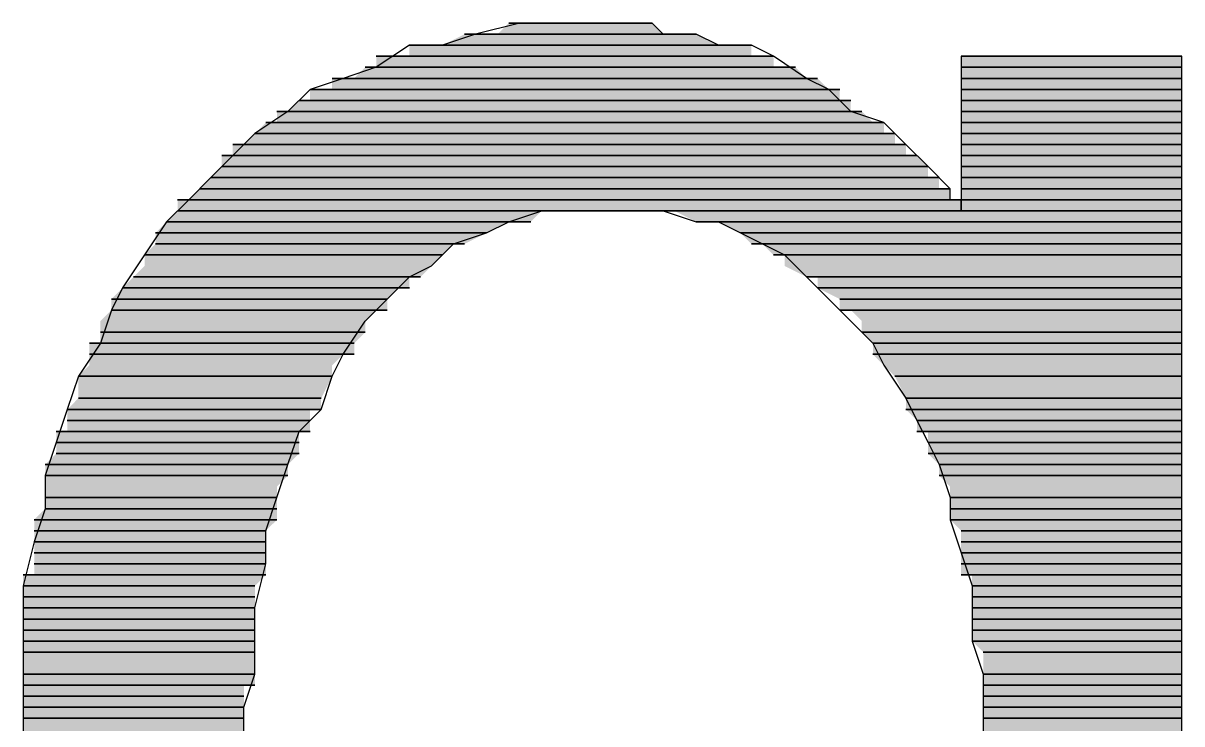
# Model space of a CAD drawing. Header units: inches. Extents: x 3613 to 8393, y -2205 to -794.
# Drawn here: x 4941.344 to 4946.082, y -2191.735 to -2188.869 of the extents above; entities that cross this region are included whole.
import ezdxf

# ---------------------------------------------------------------- set-up
doc = ezdxf.new("R2010")
doc.units = ezdxf.units.IN
doc.header["$MEASUREMENT"] = 0

# ---------------------------------------------------------------- blocks, each defined once
blk = doc.blocks.new('fr')
at = {"transparency": 33554559}
h = blk.add_hatch(color=256, dxfattribs=at)
h.paths.add_polyline_path([(1513.2495, -443.6486), (1513.2495, -443.7389), (1513.2946, -443.7389), (1513.2946, -443.8292), (1513.3398, -443.8292), (1513.3398, -443.8743), (1513.3849, -443.9194), (1513.3849, -443.9646), (1513.4751, -444.0548), (1513.4751, -444.0999), (1513.5203, -444.0999), (1513.5203, -444.1451), (1513.5654, -444.1451), (1513.5654, -444.1902), (1513.6105, -444.1902), (1513.6105, -444.2353), (1513.6557, -444.2353), (1513.6557, -444.2805), (1513.7008, -444.2805), (1513.7008, -444.3256), (1513.7459, -444.3707), (1513.7911, -444.3707), (1513.9265, -444.5061), (1513.9716, -444.5061), (1514.0619, -444.5964), (1514.107, -444.5964), (1514.107, -444.6415), (1514.1973, -444.6415), (1514.2875, -444.7318), (1514.3778, -444.7318), (1514.3778, -444.7769), (1514.5132, -444.7769), (1514.5132, -444.8221), (1514.6035, -444.8221), (1514.6486, -444.8672), (1514.784, -444.8672), (1514.8742, -444.9123), (1515.1902, -444.9123), (1515.2353, -444.9575), (1515.3256, -444.9123), (1515.5964, -444.9123), (1515.6866, -444.8672), (1515.822, -444.8672), (1515.8672, -444.8221), (1515.9574, -444.8221), (1515.9574, -444.7769), (1516.0477, -444.7769), (1516.0928, -444.7318), (1516.1379, -444.7318), (1516.1831, -444.6867), (1516.2282, -444.6867), (1516.2282, -444.6415), (1516.3185, -444.6415), (1516.3185, -444.5964), (1516.3636, -444.5964), (1516.4087, -444.5513), (1516.4087, -444.5061), (1516.4539, -444.5061), (1516.6344, -444.3256), (1516.6344, -444.2805), (1516.6795, -444.2805), (1516.6795, -444.2353), (1516.7247, -444.2353), (1516.7247, -444.1451), (1516.7698, -444.1451), (1516.7698, -444.8221), (1517.6273, -444.8221), (1517.6273, -439.3159), (1516.7247, -439.3159), (1516.7247, -439.9027), (1516.6795, -439.9027), (1516.6795, -439.8575), (1516.6344, -439.8575), (1516.6344, -439.8124), (1516.5893, -439.8124), (1516.5893, -439.7673), (1516.5441, -439.7221), (1516.499, -439.7221), (1516.499, -439.677), (1516.4539, -439.677), (1516.4539, -439.6319), (1516.4087, -439.6319), (1516.4087, -439.5867), (1516.3636, -439.5867), (1516.3185, -439.5416), (1516.2733, -439.5416), (1516.2733, -439.4965), (1516.2282, -439.4965), (1516.2282, -439.4513), (1516.1831, -439.4513), (1516.1379, -439.4062), (1516.0928, -439.4062), (1516.0477, -439.3611), (1515.9574, -439.3611), (1515.9574, -439.3159), (1515.8672, -439.3159), (1515.8672, -439.2708), (1515.7318, -439.2708), (1515.6415, -439.2257), (1515.5061, -439.2257), (1515.461, -439.1805), (1514.8742, -439.1805), (1514.8291, -439.2257), (1514.6937, -439.2257), (1514.6035, -439.2708), (1514.4681, -439.2708), (1514.4681, -439.3159), (1514.3327, -439.3159), (1514.3327, -439.3611), (1514.2875, -439.3611), (1514.2424, -439.4062), (1514.1521, -439.4062), (1514.1521, -439.4513), (1514.0619, -439.4513), (1514.0619, -439.4965), (1514.0167, -439.4965), (1513.9716, -439.5416), (1513.9265, -439.5416), (1513.9265, -439.5867), (1513.8813, -439.5867), (1513.7911, -439.677), (1513.7459, -439.677), (1513.7459, -439.7221), (1513.7008, -439.7221), (1513.7008, -439.7673), (1513.5654, -439.9027), (1513.5203, -439.9027), (1513.5203, -439.9478), (1513.43, -440.0381), (1513.43, -440.0832), (1513.3849, -440.1283), (1513.3849, -440.1735), (1513.2495, -440.3088), (1513.2495, -440.354), (1513.2044, -440.3991), (1513.2044, -440.4894), (1513.1592, -440.4894), (1513.1592, -440.5796), (1513.1141, -440.6248), (1513.1141, -440.715), (1513.069, -440.7602), (1513.069, -440.8504), (1513.0238, -440.8504), (1513.0238, -440.9407), (1512.9787, -440.9858), (1512.9787, -441.1664), (1512.9336, -441.2115), (1512.9336, -441.4372), (1512.8884, -441.4372), (1512.8884, -442.6106), (1512.9336, -442.6557), (1512.9336, -442.7911), (1512.9787, -442.8814), (1512.9787, -443.0168), (1513.0238, -443.0619), (1513.0238, -443.1522), (1513.069, -443.1973), (1513.069, -443.2876), (1513.1141, -443.3327), (1513.1141, -443.423), (1513.1592, -443.5132), (1513.2044, -443.5584), (1513.2044, -443.6486)])
h.paths.add_polyline_path([(1514.3327, -443.7389), (1514.3327, -443.6938), (1514.2875, -443.6486), (1514.2875, -443.6035), (1514.1973, -443.5132), (1514.1521, -443.423), (1514.107, -443.3778), (1514.107, -443.3327), (1514.0619, -443.2876), (1514.0619, -443.1973), (1513.9716, -443.107), (1513.9716, -443.0168), (1513.9265, -442.9716), (1513.9265, -442.7911), (1513.8813, -442.7911), (1513.8813, -442.6557), (1513.8362, -442.6106), (1513.8362, -442.2044), (1513.7911, -442.1593), (1513.7911, -441.8885), (1513.8362, -441.8885), (1513.8362, -441.4823), (1513.8813, -441.4372), (1513.8813, -441.2566), (1513.9265, -441.2115), (1513.9265, -441.0761), (1513.9716, -441.031), (1513.9716, -440.9858), (1514.0167, -440.9407), (1514.0167, -440.8504), (1514.0619, -440.8504), (1514.0619, -440.7602), (1514.107, -440.7602), (1514.107, -440.715), (1514.1521, -440.6248), (1514.1521, -440.5796), (1514.1973, -440.5345), (1514.2424, -440.5345), (1514.2424, -440.4894), (1514.2875, -440.4442), (1514.2875, -440.3991), (1514.3327, -440.354), (1514.3778, -440.354), (1514.3778, -440.3088), (1514.4229, -440.2637), (1514.4681, -440.2637), (1514.4681, -440.2186), (1514.5132, -440.2186), (1514.6486, -440.0832), (1514.6937, -440.0832), (1514.8742, -439.9929), (1514.9645, -439.9929), (1515.0096, -439.9478), (1515.5512, -439.9478), (1515.6415, -439.9929), (1515.7318, -439.9929), (1515.822, -440.0381), (1515.8672, -440.0832), (1515.9123, -440.0832), (1515.9574, -440.1283), (1516.0025, -440.1283), (1516.0025, -440.1735), (1516.0928, -440.2186), (1516.1379, -440.2186), (1516.1379, -440.2637), (1516.2282, -440.3088), (1516.2282, -440.354), (1516.2733, -440.354), (1516.3185, -440.3991), (1516.3185, -440.4442), (1516.3636, -440.4894), (1516.3636, -440.5345), (1516.4539, -440.6248), (1516.499, -440.715), (1516.499, -440.7602), (1516.5441, -440.8053), (1516.5441, -440.8504), (1516.5893, -440.8504), (1516.5893, -440.9407), (1516.6344, -440.9858), (1516.6344, -441.031), (1516.6795, -441.0761), (1516.6795, -441.2115), (1516.7247, -441.2566), (1516.7247, -441.4372), (1516.7698, -441.4372), (1516.7698, -441.7079), (1516.8149, -441.7531), (1516.8149, -442.4301), (1516.7698, -442.5203), (1516.7698, -442.746), (1516.7247, -442.7911), (1516.7247, -442.9265), (1516.6795, -442.9716), (1516.6795, -443.107), (1516.6344, -443.1522), (1516.6344, -443.1973), (1516.5893, -443.2424), (1516.5893, -443.2876), (1516.5441, -443.3327), (1516.5441, -443.423), (1516.499, -443.423), (1516.4539, -443.5132), (1516.4539, -443.5584), (1516.4087, -443.6035), (1516.4087, -443.6486), (1516.3636, -443.6486), (1516.3636, -443.6938), (1516.3185, -443.6938), (1516.3185, -443.7389), (1516.2733, -443.7389), (1516.2733, -443.784), (1516.2282, -443.8292), (1516.1831, -443.8292), (1516.1831, -443.8743), (1516.1379, -443.8743), (1516.1379, -443.9194), (1516.0928, -443.9194), (1516.0025, -444.0097), (1515.9123, -444.0097), (1515.9123, -444.0548), (1515.822, -444.0548), (1515.7769, -444.0999), (1515.6415, -444.0999), (1515.6415, -444.1451), (1514.9645, -444.1451), (1514.9645, -444.0999), (1514.8291, -444.0999), (1514.8291, -444.0548), (1514.7388, -444.0548), (1514.7388, -444.0097), (1514.6486, -444.0097), (1514.6486, -443.9646), (1514.6035, -443.9646), (1514.5132, -443.8743), (1514.4681, -443.8743), (1514.4681, -443.8292), (1514.4229, -443.8292), (1514.3778, -443.784), (1514.3778, -443.7389)], flags=0)
for points in [[(1513.7911, -442.1593), (1513.7911, -441.9787), (1513.8362, -441.8433), (1513.8362, -441.5725), (1513.8813, -441.392), (1513.8813, -441.2566), (1513.9265, -441.1212), (1513.9716, -440.9858), (1514.0167, -440.8504), (1514.107, -440.7602), (1514.1521, -440.6248), (1514.1973, -440.5345), (1514.2875, -440.3991), (1514.3778, -440.3088), (1514.4681, -440.2186), (1514.5583, -440.1735), (1514.6486, -440.0832), (1514.784, -440.0381), (1514.8742, -439.9929), (1515.0096, -439.9478), (1516.7247, -439.9478), (1516.7247, -439.9027), (1516.6795, -439.9027), (1516.6795, -439.8575), (1516.5893, -439.7673), (1516.499, -439.677), (1516.4087, -439.5867), (1516.2733, -439.5416), (1516.1831, -439.4513), (1516.0928, -439.4062), (1515.9574, -439.3159), (1515.8672, -439.2708), (1515.7318, -439.2708), (1515.6415, -439.2257), (1515.5061, -439.2257), (1515.461, -439.1805), (1515.1902, -439.1805), (1514.9194, -439.1805), (1514.7388, -439.2257), (1514.6035, -439.2708), (1514.4681, -439.2708), (1514.3327, -439.3611), (1514.1973, -439.4062), (1514.0619, -439.4513), (1513.9716, -439.5416), (1513.8362, -439.6319), (1513.7459, -439.7221), (1513.6557, -439.8124), (1513.5654, -439.9027), (1513.4751, -439.9929), (1513.3849, -440.1283), (1513.2946, -440.2637), (1513.2495, -440.354), (1513.2044, -440.4894), (1513.1141, -440.6248), (1513.069, -440.7602), (1513.0238, -440.8956), (1512.9787, -441.031), (1512.9787, -441.1664), (1512.9336, -441.3018), (1512.8884, -441.4823), (1512.8884, -442.5203)], [(1517.6273, -444.8221), (1517.6273, -439.3159), (1516.7247, -439.3159), (1516.7247, -439.9478), (1515.2804, -439.9478), (1515.5061, -439.9478), (1515.6415, -439.9929), (1515.7318, -439.9929), (1515.822, -440.0381), (1515.9123, -440.0832), (1516.0025, -440.1283), (1516.0928, -440.2186), (1516.1379, -440.2637), (1516.2282, -440.354), (1516.3185, -440.4442), (1516.3636, -440.4894), (1516.4087, -440.5796), (1516.499, -440.715), (1516.5441, -440.8053), (1516.5893, -440.8956), (1516.6344, -440.9858), (1516.6795, -441.1212), (1516.6795, -441.2115), (1516.7247, -441.3469), (1516.7698, -441.4823), (1516.7698, -441.7079), (1516.8149, -441.8433), (1516.8149, -442.4301)]]:
    blk.add_lwpolyline(points)
for points in [[(1514.9194, -439.1805), (1514.8742, -439.1805), (1515.4158, -439.1805)], [(1515.461, -439.1805), (1514.8742, -439.1805)], [(1514.8742, -439.1805), (1515.461, -439.1805)], [(1514.9645, -439.1805), (1514.9194, -439.1805), (1515.3707, -439.1805)], [(1515.3707, -439.1805), (1514.9194, -439.1805)], [(1515.3707, -439.1805), (1514.9194, -439.1805)], [(1515.3707, -439.1805), (1514.9194, -439.1805)], [(1515.3707, -439.1805), (1514.9194, -439.1805)], [(1515.4158, -439.1805), (1514.9194, -439.1805)], [(1514.9194, -439.1805), (1515.4158, -439.1805)], [(1515.4158, -439.1805), (1514.9194, -439.1805)], [(1515.4158, -439.1805), (1514.9194, -439.1805)], [(1515.4158, -439.1805), (1514.9194, -439.1805)], [(1515.0548, -439.1805), (1514.9645, -439.1805), (1515.3256, -439.1805)], [(1514.9645, -439.1805), (1515.3707, -439.1805)], [(1515.0999, -439.1805), (1515.0548, -439.1805), (1515.2353, -439.1805)], [(1515.2353, -439.1805), (1515.0548, -439.1805)], [(1515.2353, -439.1805), (1515.0548, -439.1805)], [(1515.2804, -439.1805), (1515.0548, -439.1805)], [(1515.0548, -439.1805), (1515.2804, -439.1805)], [(1515.0548, -439.1805), (1515.3256, -439.1805)], [(1515.145, -439.1805), (1515.0999, -439.1805), (1515.1902, -439.1805)], [(1515.1902, -439.1805), (1515.0999, -439.1805)], [(1515.1902, -439.1805), (1515.0999, -439.1805)], [(1515.1902, -439.1805), (1515.0999, -439.1805)], [(1515.1902, -439.1805), (1515.0999, -439.1805)], [(1515.0999, -439.1805), (1515.2353, -439.1805)], [(1515.1902, -439.1805), (1515.145, -439.1805)], [(1515.1902, -439.1805), (1515.145, -439.1805)], [(1515.1902, -439.1805), (1515.145, -439.1805)], [(1515.1902, -439.1805), (1515.145, -439.1805)], [(1514.7388, -439.2257), (1514.6937, -439.2257), (1515.6415, -439.2257)], [(1514.8291, -439.2257), (1514.7388, -439.2257), (1515.5512, -439.2257)], [(1515.5512, -439.2257), (1514.7388, -439.2257)], [(1515.5512, -439.2257), (1514.7388, -439.2257)], [(1515.5964, -439.2257), (1514.7388, -439.2257)], [(1514.7388, -439.2257), (1515.5964, -439.2257)], [(1515.5964, -439.2257), (1514.7388, -439.2257)], [(1515.5964, -439.2257), (1514.7388, -439.2257)], [(1515.5964, -439.2257), (1514.7388, -439.2257)], [(1515.5964, -439.2257), (1514.7388, -439.2257)], [(1514.7388, -439.2257), (1515.6415, -439.2257)], [(1514.8291, -439.2257), (1515.5512, -439.2257)], [(1514.6035, -439.2708), (1514.4681, -439.2708), (1515.8672, -439.2708)], [(1515.8672, -439.2708), (1514.4681, -439.2708)], [(1515.8672, -439.2708), (1514.4681, -439.2708)], [(1515.7318, -439.2708), (1514.6035, -439.2708)], [(1515.7318, -439.2708), (1514.6035, -439.2708)], [(1514.6035, -439.2708), (1515.8672, -439.2708)], [(1514.3778, -439.3159), (1514.3327, -439.3159), (1515.9574, -439.3159)], [(1514.4229, -439.3159), (1514.3778, -439.3159), (1515.9123, -439.3159)], [(1515.9574, -439.3159), (1514.3778, -439.3159)], [(1514.3778, -439.3159), (1515.9574, -439.3159)], [(1515.9574, -439.3159), (1514.3778, -439.3159)], [(1515.9574, -439.3159), (1514.3778, -439.3159)], [(1515.9574, -439.3159), (1514.3778, -439.3159)], [(1515.9574, -439.3159), (1514.3778, -439.3159)], [(1515.9574, -439.3159), (1514.3778, -439.3159)], [(1515.9574, -439.3159), (1514.3778, -439.3159)], [(1515.9574, -439.3159), (1514.3778, -439.3159)], [(1514.4681, -439.3159), (1514.4229, -439.3159), (1515.8672, -439.3159)], [(1515.9123, -439.3159), (1514.4229, -439.3159)], [(1514.4229, -439.3159), (1515.9123, -439.3159)], [(1515.9123, -439.3159), (1514.4229, -439.3159)], [(1515.9123, -439.3159), (1514.4229, -439.3159)], [(1515.9123, -439.3159), (1514.4229, -439.3159)], [(1515.9123, -439.3159), (1514.4229, -439.3159)], [(1515.9123, -439.3159), (1514.4229, -439.3159)], [(1515.9123, -439.3159), (1514.4229, -439.3159)], [(1515.9123, -439.3159), (1514.4229, -439.3159)], [(1515.9123, -439.3159), (1514.4229, -439.3159)], [(1515.9123, -439.3159), (1514.4229, -439.3159)], [(1515.9123, -439.3159), (1514.4229, -439.3159)], [(1515.9123, -439.3159), (1514.4229, -439.3159)], [(1515.9123, -439.3159), (1514.4229, -439.3159)], [(1515.9123, -439.3159), (1514.4229, -439.3159)], [(1515.8672, -439.3159), (1514.4681, -439.3159)], [(1516.7698, -439.3159), (1516.7247, -439.3159)], [(1517.6273, -439.3159), (1516.7247, -439.3159)], [(1517.6273, -439.3159), (1516.7247, -439.3159)], [(1517.6273, -439.3159), (1516.7247, -439.3159)], [(1517.6273, -439.3159), (1516.7247, -439.3159)], [(1517.6273, -439.3159), (1516.7247, -439.3159)], [(1517.6273, -439.3159), (1516.7247, -439.3159)], [(1517.6273, -439.3159), (1516.7247, -439.3159)], [(1517.6273, -439.3159), (1516.7247, -439.3159)], [(1517.6273, -439.3159), (1516.7247, -439.3159)], [(1517.6273, -439.3159), (1516.7247, -439.3159)], [(1517.6273, -439.3159), (1516.7247, -439.3159)], [(1517.6273, -439.3159), (1516.7247, -439.3159)], [(1517.6273, -439.3159), (1516.7247, -439.3159)], [(1517.6273, -439.3159), (1516.7247, -439.3159)], [(1517.6273, -439.3159), (1516.7247, -439.3159)], [(1517.6273, -439.3159), (1516.7247, -439.3159)], [(1517.6273, -439.3159), (1516.7247, -439.3159)], [(1517.6273, -439.3159), (1516.7247, -439.3159)], [(1517.6273, -439.3159), (1516.7247, -439.3159)], [(1517.6273, -439.3159), (1516.7247, -439.3159)], [(1517.6273, -439.3159), (1516.7247, -439.3159)], [(1517.6273, -439.3159), (1516.7247, -439.3159)], [(1517.6273, -439.3159), (1516.7247, -439.3159)], [(1517.6273, -439.3159), (1516.7247, -439.3159)], [(1517.6273, -439.3159), (1516.7247, -439.3159)], [(1517.6273, -439.3159), (1516.7247, -439.3159)], [(1517.6273, -439.3159), (1516.7247, -439.3159)], [(1517.6273, -439.3159), (1516.7247, -439.3159)], [(1516.8149, -439.3159), (1516.7698, -439.3159)], [(1516.8601, -439.3159), (1516.8149, -439.3159)], [(1516.9052, -439.3159), (1516.8601, -439.3159)], [(1517.0406, -439.3159), (1516.9052, -439.3159)], [(1517.176, -439.3159), (1517.0406, -439.3159)], [(1517.2663, -439.3159), (1517.176, -439.3159)], [(1517.4016, -439.3159), (1517.2663, -439.3159)], [(1517.4919, -439.3159), (1517.4016, -439.3159)], [(1517.537, -439.3159), (1517.4919, -439.3159)], [(1517.5822, -439.3159), (1517.537, -439.3159)], [(1517.6273, -439.3159), (1517.5822, -439.3159)], [(1514.3327, -439.3611), (1514.2875, -439.3611), (1516.0025, -439.3611)], [(1516.0025, -439.3611), (1514.2875, -439.3611)], [(1516.0025, -439.3611), (1514.2875, -439.3611)], [(1516.0477, -439.3611), (1514.2875, -439.3611)], [(1514.2875, -439.3611), (1516.0477, -439.3611)], [(1516.0477, -439.3611), (1514.2875, -439.3611)], [(1516.0477, -439.3611), (1514.2875, -439.3611)], [(1516.0025, -439.3611), (1514.3327, -439.3611)], [(1514.3327, -439.3611), (1516.0025, -439.3611)], [(1516.0025, -439.3611), (1514.3327, -439.3611)], [(1517.6273, -439.3611), (1516.7247, -439.3611)], [(1517.6273, -439.3611), (1516.7247, -439.3611)], [(1517.6273, -439.3611), (1516.7247, -439.3611)], [(1517.6273, -439.3611), (1516.7247, -439.3611)], [(1517.6273, -439.3611), (1516.7247, -439.3611)], [(1517.6273, -439.3611), (1516.7247, -439.3611)], [(1517.6273, -439.3611), (1516.7247, -439.3611)], [(1517.6273, -439.3611), (1516.7247, -439.3611)], [(1517.6273, -439.3611), (1516.7247, -439.3611)], [(1517.6273, -439.3611), (1516.7247, -439.3611)], [(1514.1973, -439.4062), (1514.1521, -439.4062), (1516.1379, -439.4062)], [(1514.2424, -439.4062), (1514.1973, -439.4062), (1516.0928, -439.4062)], [(1516.0928, -439.4062), (1514.1973, -439.4062)], [(1516.0928, -439.4062), (1514.1973, -439.4062)], [(1516.1379, -439.4062), (1514.1973, -439.4062)], [(1514.1973, -439.4062), (1516.1379, -439.4062)], [(1516.1379, -439.4062), (1514.1973, -439.4062)], [(1516.0928, -439.4062), (1514.2424, -439.4062)], [(1516.0928, -439.4062), (1514.2424, -439.4062)], [(1516.0928, -439.4062), (1514.2424, -439.4062)], [(1517.6273, -439.4062), (1516.7247, -439.4062)], [(1517.6273, -439.4062), (1516.7247, -439.4062)], [(1517.6273, -439.4062), (1516.7247, -439.4062)], [(1517.6273, -439.4062), (1516.7247, -439.4062)], [(1517.6273, -439.4062), (1516.7247, -439.4062)], [(1517.6273, -439.4062), (1516.7247, -439.4062)], [(1517.6273, -439.4062), (1516.7247, -439.4062)], [(1517.6273, -439.4062), (1516.7247, -439.4062)], [(1517.6273, -439.4062), (1516.7247, -439.4062)], [(1517.6273, -439.4062), (1516.7247, -439.4062)], [(1514.107, -439.4513), (1514.0619, -439.4513), (1516.2282, -439.4513)], [(1514.1521, -439.4513), (1514.107, -439.4513), (1516.1831, -439.4513)], [(1516.1831, -439.4513), (1514.107, -439.4513)], [(1516.1831, -439.4513), (1514.107, -439.4513)], [(1514.107, -439.4513), (1516.2282, -439.4513)], [(1516.1831, -439.4513), (1514.1521, -439.4513)], [(1517.6273, -439.4513), (1516.7247, -439.4513)], [(1517.6273, -439.4513), (1516.7247, -439.4513)], [(1517.6273, -439.4513), (1516.7247, -439.4513)], [(1517.6273, -439.4513), (1516.7247, -439.4513)], [(1517.6273, -439.4513), (1516.7247, -439.4513)], [(1517.6273, -439.4513), (1516.7247, -439.4513)], [(1514.0619, -439.4965), (1514.0167, -439.4965), (1516.2733, -439.4965)], [(1516.2733, -439.4965), (1514.0167, -439.4965)], [(1516.2733, -439.4965), (1514.0167, -439.4965)], [(1516.2282, -439.4965), (1514.0619, -439.4965)], [(1516.2282, -439.4965), (1514.0619, -439.4965)], [(1514.0619, -439.4965), (1516.2733, -439.4965)], [(1517.6273, -439.4965), (1516.7247, -439.4965)], [(1517.6273, -439.4965), (1516.7247, -439.4965)], [(1517.6273, -439.4965), (1516.7247, -439.4965)], [(1517.6273, -439.4965), (1516.7247, -439.4965)], [(1517.6273, -439.4965), (1516.7247, -439.4965)], [(1517.6273, -439.4965), (1516.7247, -439.4965)], [(1513.9716, -439.5416), (1513.9265, -439.5416), (1516.3185, -439.5416)], [(1516.3185, -439.5416), (1513.9716, -439.5416)], [(1513.9716, -439.5416), (1516.3185, -439.5416)], [(1516.3185, -439.5416), (1513.9716, -439.5416)], [(1516.3185, -439.5416), (1513.9716, -439.5416)], [(1516.3185, -439.5416), (1513.9716, -439.5416)], [(1517.6273, -439.5416), (1516.7247, -439.5416)], [(1517.6273, -439.5416), (1516.7247, -439.5416)], [(1517.6273, -439.5416), (1516.7247, -439.5416)], [(1517.6273, -439.5416), (1516.7247, -439.5416)], [(1517.6273, -439.5416), (1516.7247, -439.5416)], [(1517.6273, -439.5416), (1516.7247, -439.5416)], [(1513.9265, -439.5867), (1513.8813, -439.5867), (1516.4087, -439.5867)], [(1513.9265, -439.5867), (1516.4087, -439.5867)], [(1517.6273, -439.5867), (1516.7247, -439.5867)], [(1517.6273, -439.5867), (1516.7247, -439.5867)], [(1516.4087, -439.6319), (1513.8362, -439.6319)], [(1516.4087, -439.6319), (1513.8362, -439.6319)], [(1516.4539, -439.6319), (1513.8362, -439.6319)], [(1513.8362, -439.6319), (1516.4539, -439.6319)], [(1516.4539, -439.6319), (1513.8362, -439.6319)], [(1516.4539, -439.6319), (1513.8362, -439.6319)], [(1517.6273, -439.6319), (1516.7247, -439.6319)], [(1517.6273, -439.6319), (1516.7247, -439.6319)], [(1517.6273, -439.6319), (1516.7247, -439.6319)], [(1517.6273, -439.6319), (1516.7247, -439.6319)], [(1517.6273, -439.6319), (1516.7247, -439.6319)], [(1517.6273, -439.6319), (1516.7247, -439.6319)], [(1513.7911, -439.677), (1513.7459, -439.677), (1516.499, -439.677)], [(1516.499, -439.677), (1513.7911, -439.677)], [(1513.7911, -439.677), (1516.499, -439.677)], [(1516.499, -439.677), (1513.7911, -439.677)], [(1517.6273, -439.677), (1516.7247, -439.677)], [(1517.6273, -439.677), (1516.7247, -439.677)], [(1517.6273, -439.677), (1516.7247, -439.677)], [(1517.6273, -439.677), (1516.7247, -439.677)], [(1513.7459, -439.7221), (1513.7008, -439.7221), (1516.5441, -439.7221)], [(1516.5441, -439.7221), (1513.7008, -439.7221)], [(1516.5441, -439.7221), (1513.7008, -439.7221)], [(1516.5893, -439.7673), (1513.7008, -439.7673)], [(1516.5893, -439.7673), (1513.7008, -439.7673)], [(1516.5441, -439.7221), (1513.7459, -439.7221)], [(1513.7459, -439.7221), (1516.5441, -439.7221)], [(1516.5441, -439.7221), (1513.7459, -439.7221)], [(1517.6273, -439.7221), (1516.7247, -439.7221)], [(1517.6273, -439.7221), (1516.7247, -439.7221)], [(1517.6273, -439.7221), (1516.7247, -439.7221)], [(1517.6273, -439.7221), (1516.7247, -439.7221)], [(1517.6273, -439.7221), (1516.7247, -439.7221)], [(1517.6273, -439.7221), (1516.7247, -439.7221)], [(1517.6273, -439.7673), (1516.7247, -439.7673)], [(1517.6273, -439.7673), (1516.7247, -439.7673)], [(1516.6344, -439.8124), (1513.6557, -439.8124)], [(1513.6557, -439.8124), (1516.6344, -439.8124)], [(1516.6344, -439.8124), (1513.6557, -439.8124)], [(1516.6344, -439.8124), (1513.6557, -439.8124)], [(1517.6273, -439.8124), (1516.7247, -439.8124)], [(1517.6273, -439.8124), (1516.7247, -439.8124)], [(1517.6273, -439.8124), (1516.7247, -439.8124)], [(1517.6273, -439.8124), (1516.7247, -439.8124)], [(1516.6795, -439.8575), (1513.6105, -439.8575)], [(1513.6105, -439.8575), (1516.6795, -439.8575)], [(1516.6795, -439.8575), (1513.6105, -439.8575)], [(1516.6795, -439.8575), (1513.6105, -439.8575)], [(1516.6795, -439.8575), (1513.6105, -439.8575)], [(1516.6795, -439.8575), (1513.6105, -439.8575)], [(1517.6273, -439.8575), (1516.7247, -439.8575)], [(1517.6273, -439.8575), (1516.7247, -439.8575)], [(1517.6273, -439.8575), (1516.7247, -439.8575)], [(1517.6273, -439.8575), (1516.7247, -439.8575)], [(1517.6273, -439.8575), (1516.7247, -439.8575)], [(1517.6273, -439.8575), (1516.7247, -439.8575)], [(1513.5654, -439.9027), (1513.5203, -439.9027), (1516.7247, -439.9027)], [(1516.7247, -439.9027), (1513.5203, -439.9027)], [(1516.7247, -439.9027), (1513.5203, -439.9027)], [(1516.6795, -439.9027), (1513.5654, -439.9027)], [(1516.6795, -439.9027), (1513.5654, -439.9027)], [(1516.6795, -439.9027), (1513.5654, -439.9027)], [(1516.6795, -439.9027), (1513.5654, -439.9027)], [(1516.7247, -439.9027), (1513.5654, -439.9027)], [(1513.5654, -439.9027), (1516.7247, -439.9027)], [(1516.7247, -439.9027), (1513.5654, -439.9027)], [(1516.7247, -439.9027), (1513.5654, -439.9027)], [(1516.7247, -439.9027), (1513.5654, -439.9027)], [(1516.7247, -439.9027), (1513.5654, -439.9027)], [(1516.7247, -439.9027), (1513.5654, -439.9027)], [(1516.7247, -439.9027), (1513.5654, -439.9027)], [(1516.7247, -439.9027), (1513.5654, -439.9027)], [(1516.7247, -439.9027), (1513.5654, -439.9027)], [(1516.7247, -439.9027), (1513.5654, -439.9027)], [(1516.7247, -439.9027), (1513.5654, -439.9027)], [(1516.7247, -439.9027), (1513.5654, -439.9027)], [(1516.7247, -439.9027), (1513.5654, -439.9027)], [(1516.7247, -439.9027), (1513.5654, -439.9027)], [(1517.6273, -439.9027), (1516.7247, -439.9027)], [(1517.6273, -439.9027), (1516.7247, -439.9027)], [(1517.6273, -439.9027), (1516.7247, -439.9027)], [(1517.6273, -439.9027), (1516.7247, -439.9027)], [(1517.6273, -439.9027), (1516.7247, -439.9027)], [(1517.6273, -439.9027), (1516.7247, -439.9027)], [(1517.6273, -439.9027), (1516.7247, -439.9027)], [(1517.6273, -439.9027), (1516.7247, -439.9027)], [(1517.6273, -439.9027), (1516.7247, -439.9027)], [(1517.6273, -439.9027), (1516.7247, -439.9027)], [(1517.6273, -439.9027), (1516.7247, -439.9027)], [(1517.6273, -439.9027), (1516.7247, -439.9027)], [(1517.6273, -439.9027), (1516.7247, -439.9027)], [(1517.6273, -439.9027), (1516.7247, -439.9027)], [(1517.6273, -439.9027), (1516.7247, -439.9027)], [(1517.6273, -439.9027), (1516.7247, -439.9027)], [(1517.6273, -439.9027), (1516.7247, -439.9027)], [(1517.6273, -439.9027), (1516.7247, -439.9027)], [(1517.6273, -439.9027), (1516.7247, -439.9027)], [(1517.6273, -439.9027), (1516.7247, -439.9027)], [(1517.6273, -439.9027), (1516.7247, -439.9027)], [(1517.6273, -439.9027), (1516.7247, -439.9027)], [(1516.7247, -439.9478), (1513.5203, -439.9478)], [(1516.7247, -439.9478), (1513.5203, -439.9478)], [(1516.7247, -439.9478), (1513.5203, -439.9478)], [(1516.7247, -439.9478), (1513.5203, -439.9478)], [(1516.7247, -439.9478), (1513.5203, -439.9478)], [(1516.7247, -439.9478), (1513.5203, -439.9478)], [(1516.7247, -439.9478), (1513.5203, -439.9478)], [(1516.7247, -439.9478), (1513.5203, -439.9478)], [(1516.7247, -439.9478), (1513.5203, -439.9478)], [(1516.7247, -439.9478), (1513.5203, -439.9478)], [(1516.6795, -439.9478), (1513.5203, -439.9478)], [(1513.5203, -439.9478), (1516.7247, -439.9478), (1516.6795, -439.9478)], [(1516.6795, -439.9478), (1513.5203, -439.9478)], [(1516.6795, -439.9478), (1513.5203, -439.9478)], [(1516.6795, -439.9478), (1513.5203, -439.9478)], [(1516.6795, -439.9478), (1513.5203, -439.9478)], [(1516.6795, -439.9478), (1513.5203, -439.9478)], [(1516.6795, -439.9478), (1513.5203, -439.9478)], [(1516.6344, -439.9478), (1513.5203, -439.9478)], [(1513.5203, -439.9478), (1516.6795, -439.9478), (1516.6344, -439.9478)], [(1516.6344, -439.9478), (1513.5203, -439.9478)], [(1516.6344, -439.9478), (1513.5203, -439.9478)], [(1516.5893, -439.9478), (1513.5203, -439.9478)], [(1513.5203, -439.9478), (1516.6344, -439.9478), (1516.5893, -439.9478)], [(1516.5441, -439.9478), (1513.5203, -439.9478)], [(1513.5203, -439.9478), (1516.5893, -439.9478), (1516.5441, -439.9478)], [(1516.499, -439.9478), (1513.5203, -439.9478)], [(1513.5203, -439.9478), (1516.5441, -439.9478), (1516.499, -439.9478)], [(1516.499, -439.9478), (1513.5203, -439.9478)], [(1516.499, -439.9478), (1513.5203, -439.9478)], [(1516.4539, -439.9478), (1513.5203, -439.9478)], [(1513.5203, -439.9478), (1516.499, -439.9478), (1516.4539, -439.9478)], [(1516.4087, -439.9478), (1513.5203, -439.9478)], [(1513.5203, -439.9478), (1516.4539, -439.9478), (1516.4087, -439.9478)], [(1516.3636, -439.9478), (1513.5203, -439.9478)], [(1513.5203, -439.9478), (1516.4087, -439.9478), (1516.3636, -439.9478)], [(1516.3185, -439.9478), (1513.5203, -439.9478)], [(1513.5203, -439.9478), (1516.3636, -439.9478), (1516.3185, -439.9478)], [(1516.2733, -439.9478), (1513.5203, -439.9478)], [(1513.5203, -439.9478), (1516.3185, -439.9478), (1516.2733, -439.9478)], [(1516.1831, -439.9478), (1513.5203, -439.9478)], [(1513.5203, -439.9478), (1516.2733, -439.9478), (1516.1831, -439.9478)], [(1516.1379, -439.9478), (1513.5203, -439.9478)], [(1513.5203, -439.9478), (1516.1831, -439.9478), (1516.1379, -439.9478)], [(1515.9123, -439.9478), (1513.5203, -439.9478)], [(1513.5203, -439.9478), (1516.1379, -439.9478), (1515.9123, -439.9478)], [(1515.822, -439.9478), (1513.5203, -439.9478)], [(1513.5203, -439.9478), (1515.9123, -439.9478), (1515.822, -439.9478)], [(1515.7318, -439.9478), (1513.5203, -439.9478)], [(1513.5203, -439.9478), (1515.822, -439.9478), (1515.7318, -439.9478)], [(1515.6415, -439.9478), (1513.5203, -439.9478)], [(1513.5203, -439.9478), (1515.7318, -439.9478), (1515.6415, -439.9478)], [(1515.6415, -439.9478), (1513.5203, -439.9478)], [(1515.6415, -439.9478), (1513.5203, -439.9478)], [(1515.5964, -439.9478), (1513.5203, -439.9478)], [(1513.5203, -439.9478), (1515.6415, -439.9478), (1515.5964, -439.9478)], [(1515.5512, -439.9478), (1513.5203, -439.9478)], [(1513.5203, -439.9478), (1515.5964, -439.9478), (1515.5512, -439.9478)], [(1515.5061, -439.9478), (1513.5203, -439.9478)], [(1513.5203, -439.9478), (1515.5512, -439.9478), (1515.5061, -439.9478)], [(1515.461, -439.9478), (1513.5203, -439.9478)], [(1513.5203, -439.9478), (1515.5061, -439.9478), (1515.461, -439.9478)], [(1515.461, -439.9478), (1513.5203, -439.9478)], [(1515.461, -439.9478), (1513.5203, -439.9478)], [(1515.4158, -439.9478), (1513.5203, -439.9478)], [(1513.5203, -439.9478), (1515.461, -439.9478), (1515.4158, -439.9478)], [(1515.3707, -439.9478), (1513.5203, -439.9478)], [(1513.5203, -439.9478), (1515.4158, -439.9478), (1515.3707, -439.9478)], [(1515.3707, -439.9478), (1513.5203, -439.9478)], [(1515.3707, -439.9478), (1513.5203, -439.9478)], [(1515.3256, -439.9478), (1513.5203, -439.9478)], [(1513.5203, -439.9478), (1515.3707, -439.9478), (1515.3256, -439.9478)], [(1515.3256, -439.9478), (1513.5203, -439.9478)], [(1515.3256, -439.9478), (1513.5203, -439.9478)], [(1515.3256, -439.9478), (1513.5203, -439.9478)], [(1515.3256, -439.9478), (1513.5203, -439.9478)], [(1515.2804, -439.9478), (1513.5203, -439.9478)], [(1513.5203, -439.9478), (1515.3256, -439.9478), (1515.2804, -439.9478)], [(1515.2804, -439.9478), (1513.5203, -439.9478)], [(1515.2804, -439.9478), (1513.5203, -439.9478)], [(1515.2804, -439.9478), (1513.5203, -439.9478)], [(1515.2804, -439.9478), (1513.5203, -439.9478)], [(1515.2804, -439.9478), (1513.5203, -439.9478)], [(1515.2804, -439.9478), (1513.5203, -439.9478)], [(1515.2804, -439.9478), (1513.5203, -439.9478)], [(1515.2804, -439.9478), (1513.5203, -439.9478)], [(1515.2804, -439.9478), (1513.5203, -439.9478)], [(1515.2804, -439.9478), (1513.5203, -439.9478)], [(1515.2804, -439.9478), (1513.5203, -439.9478)], [(1515.2804, -439.9478), (1513.5203, -439.9478)], [(1515.2353, -439.9478), (1513.5203, -439.9478)], [(1513.5203, -439.9478), (1515.2804, -439.9478), (1515.2353, -439.9478)], [(1515.2353, -439.9478), (1513.5203, -439.9478)], [(1515.2353, -439.9478), (1513.5203, -439.9478)], [(1515.145, -439.9478), (1513.5203, -439.9478)], [(1513.5203, -439.9478), (1515.2353, -439.9478), (1515.145, -439.9478)], [(1515.145, -439.9478), (1513.5203, -439.9478)], [(1515.145, -439.9478), (1513.5203, -439.9478)], [(1515.0999, -439.9478), (1513.5203, -439.9478)], [(1513.5203, -439.9478), (1515.145, -439.9478), (1515.0999, -439.9478)], [(1515.0096, -439.9478), (1513.5203, -439.9478)], [(1513.5203, -439.9478), (1515.0999, -439.9478), (1515.0096, -439.9478)], [(1515.3256, -439.9478), (1515.2804, -439.9478), (1517.6273, -439.9478)], [(1517.6273, -439.9478), (1515.2804, -439.9478)], [(1517.6273, -439.9478), (1515.2804, -439.9478)], [(1515.3256, -439.9478), (1515.2804, -439.9478)], [(1515.3256, -439.9478), (1515.2804, -439.9478)], [(1515.3256, -439.9478), (1515.2804, -439.9478)], [(1515.3256, -439.9478), (1515.2804, -439.9478)], [(1515.3256, -439.9478), (1515.2804, -439.9478)], [(1515.3256, -439.9478), (1515.2804, -439.9478)], [(1515.3256, -439.9478), (1515.2804, -439.9478)], [(1515.3256, -439.9478), (1515.2804, -439.9478)], [(1515.3256, -439.9478), (1515.2804, -439.9478)], [(1515.3256, -439.9478), (1515.2804, -439.9478)], [(1515.3256, -439.9478), (1515.2804, -439.9478)], [(1515.3707, -439.9478), (1515.3256, -439.9478), (1517.6273, -439.9478)], [(1517.6273, -439.9478), (1515.3256, -439.9478)], [(1517.6273, -439.9478), (1515.3256, -439.9478)], [(1517.6273, -439.9478), (1515.3256, -439.9478)], [(1517.6273, -439.9478), (1515.3256, -439.9478)], [(1517.6273, -439.9478), (1515.3256, -439.9478)], [(1517.6273, -439.9478), (1515.3256, -439.9478)], [(1517.6273, -439.9478), (1515.3256, -439.9478)], [(1517.6273, -439.9478), (1515.3256, -439.9478)], [(1517.6273, -439.9478), (1515.3256, -439.9478)], [(1515.3256, -439.9478), (1517.6273, -439.9478)], [(1517.6273, -439.9478), (1515.3256, -439.9478)], [(1515.4158, -439.9478), (1515.3707, -439.9478), (1517.6273, -439.9478)], [(1517.6273, -439.9478), (1515.3707, -439.9478)], [(1517.6273, -439.9478), (1515.3707, -439.9478)], [(1517.6273, -439.9478), (1515.3707, -439.9478)], [(1517.6273, -439.9478), (1515.3707, -439.9478)], [(1517.6273, -439.9478), (1515.3707, -439.9478)], [(1517.6273, -439.9478), (1515.3707, -439.9478)], [(1517.6273, -439.9478), (1515.3707, -439.9478)], [(1517.6273, -439.9478), (1515.3707, -439.9478)], [(1517.6273, -439.9478), (1515.3707, -439.9478)], [(1515.3707, -439.9478), (1517.6273, -439.9478)], [(1517.6273, -439.9478), (1515.3707, -439.9478)], [(1515.461, -439.9478), (1515.4158, -439.9478), (1517.6273, -439.9478)], [(1517.6273, -439.9478), (1515.4158, -439.9478)], [(1517.6273, -439.9478), (1515.4158, -439.9478)], [(1517.6273, -439.9478), (1515.4158, -439.9478)], [(1517.6273, -439.9478), (1515.4158, -439.9478)], [(1517.6273, -439.9478), (1515.4158, -439.9478)], [(1515.4158, -439.9478), (1517.6273, -439.9478)], [(1517.6273, -439.9478), (1515.4158, -439.9478)], [(1515.5061, -439.9478), (1515.461, -439.9478), (1517.6273, -439.9478)], [(1517.6273, -439.9478), (1515.461, -439.9478)], [(1517.6273, -439.9478), (1515.461, -439.9478)], [(1517.6273, -439.9478), (1515.461, -439.9478)], [(1515.5512, -439.9478), (1515.5061, -439.9478), (1517.6273, -439.9478)], [(1517.6273, -439.9478), (1515.5061, -439.9478)], [(1515.5061, -439.9478), (1517.6273, -439.9478)], [(1517.6273, -439.9478), (1515.5061, -439.9478)], [(1515.5964, -439.9478), (1515.5512, -439.9478), (1517.6273, -439.9478)], [(1517.6273, -439.9478), (1515.5512, -439.9478)], [(1515.6415, -439.9478), (1515.5964, -439.9478), (1517.6273, -439.9478)], [(1517.6273, -439.9478), (1515.5964, -439.9478)], [(1515.7318, -439.9478), (1515.6415, -439.9478), (1517.6273, -439.9478)], [(1517.6273, -439.9478), (1515.6415, -439.9478)], [(1517.6273, -439.9478), (1515.6415, -439.9478)], [(1517.6273, -439.9478), (1515.6415, -439.9478)], [(1515.822, -439.9478), (1515.7318, -439.9478), (1517.6273, -439.9478)], [(1517.6273, -439.9478), (1515.7318, -439.9478)], [(1515.9123, -439.9478), (1515.822, -439.9478), (1517.6273, -439.9478)], [(1517.6273, -439.9478), (1515.822, -439.9478)], [(1516.1379, -439.9478), (1515.9123, -439.9478), (1517.6273, -439.9478)], [(1517.6273, -439.9478), (1515.9123, -439.9478)], [(1516.1831, -439.9478), (1516.1379, -439.9478), (1517.6273, -439.9478)], [(1517.6273, -439.9478), (1516.1379, -439.9478)], [(1516.2733, -439.9478), (1516.1831, -439.9478), (1517.6273, -439.9478)], [(1517.6273, -439.9478), (1516.1831, -439.9478)], [(1516.3185, -439.9478), (1516.2733, -439.9478), (1517.6273, -439.9478)], [(1517.6273, -439.9478), (1516.2733, -439.9478)], [(1516.3636, -439.9478), (1516.3185, -439.9478), (1517.6273, -439.9478)], [(1517.6273, -439.9478), (1516.3185, -439.9478)], [(1516.4087, -439.9478), (1516.3636, -439.9478), (1517.6273, -439.9478)], [(1517.6273, -439.9478), (1516.3636, -439.9478)], [(1516.4539, -439.9478), (1516.4087, -439.9478), (1517.6273, -439.9478)], [(1517.6273, -439.9478), (1516.4087, -439.9478)], [(1516.499, -439.9478), (1516.4539, -439.9478), (1517.6273, -439.9478)], [(1517.6273, -439.9478), (1516.4539, -439.9478)], [(1516.5441, -439.9478), (1516.499, -439.9478), (1517.6273, -439.9478)], [(1517.6273, -439.9478), (1516.499, -439.9478)], [(1517.6273, -439.9478), (1516.499, -439.9478)], [(1517.6273, -439.9478), (1516.499, -439.9478)], [(1516.5893, -439.9478), (1516.5441, -439.9478), (1517.6273, -439.9478)], [(1517.6273, -439.9478), (1516.5441, -439.9478)], [(1516.6344, -439.9478), (1516.5893, -439.9478), (1517.6273, -439.9478)], [(1517.6273, -439.9478), (1516.5893, -439.9478)], [(1516.6795, -439.9478), (1516.6344, -439.9478), (1517.6273, -439.9478)], [(1517.6273, -439.9478), (1516.6344, -439.9478)], [(1517.6273, -439.9478), (1516.6344, -439.9478)], [(1517.6273, -439.9478), (1516.6344, -439.9478)], [(1516.7247, -439.9478), (1516.6795, -439.9478), (1517.6273, -439.9478)], [(1517.6273, -439.9478), (1516.6795, -439.9478)], [(1517.6273, -439.9478), (1516.6795, -439.9478)], [(1517.6273, -439.9478), (1516.6795, -439.9478)], [(1517.6273, -439.9478), (1516.6795, -439.9478)], [(1517.6273, -439.9478), (1516.6795, -439.9478)], [(1517.6273, -439.9478), (1516.6795, -439.9478)], [(1517.6273, -439.9478), (1516.6795, -439.9478)], [(1517.6273, -439.9478), (1516.7247, -439.9478)], [(1517.6273, -439.9478), (1516.7247, -439.9478)], [(1517.6273, -439.9478), (1516.7247, -439.9478)], [(1517.6273, -439.9478), (1516.7247, -439.9478)], [(1517.6273, -439.9478), (1516.7247, -439.9478)], [(1517.6273, -439.9478), (1516.7247, -439.9478)], [(1517.6273, -439.9478), (1516.7247, -439.9478)], [(1517.6273, -439.9478), (1516.7247, -439.9478)], [(1517.6273, -439.9478), (1516.7247, -439.9478)], [(1517.6273, -439.9478), (1516.7247, -439.9478)], [(1517.6273, -439.9478), (1516.7247, -439.9478)], [(1514.8742, -439.9929), (1513.4751, -439.9929)], [(1513.4751, -439.9929), (1514.9645, -439.9929), (1514.8742, -439.9929)], [(1514.8742, -439.9929), (1513.4751, -439.9929)], [(1514.8742, -439.9929), (1513.4751, -439.9929)], [(1514.8742, -439.9929), (1513.4751, -439.9929)], [(1514.8742, -439.9929), (1513.4751, -439.9929)], [(1514.8742, -439.9929), (1513.4751, -439.9929)], [(1514.8742, -439.9929), (1513.4751, -439.9929)], [(1515.6415, -439.9929), (1517.6273, -439.9929)], [(1517.6273, -439.9929), (1515.6415, -439.9929)], [(1515.6866, -439.9929), (1517.6273, -439.9929)], [(1517.6273, -439.9929), (1515.6866, -439.9929)], [(1517.6273, -439.9929), (1515.7318, -439.9929)], [(1517.6273, -439.9929), (1515.7318, -439.9929)], [(1517.6273, -439.9929), (1515.7318, -439.9929)], [(1517.6273, -439.9929), (1515.7318, -439.9929)], [(1514.784, -440.0381), (1513.43, -440.0381)], [(1514.784, -440.0381), (1513.43, -440.0381)], [(1517.6273, -440.0381), (1515.822, -440.0381)], [(1517.6273, -440.0381), (1515.822, -440.0381)], [(1514.6937, -440.0832), (1513.43, -440.0832)], [(1514.6937, -440.0832), (1513.43, -440.0832)], [(1514.6486, -440.0832), (1513.43, -440.0832)], [(1513.43, -440.0832), (1514.6937, -440.0832), (1514.6486, -440.0832)], [(1515.8672, -440.0832), (1517.6273, -440.0832)], [(1517.6273, -440.0832), (1515.8672, -440.0832)], [(1517.6273, -440.0832), (1515.9123, -440.0832)], [(1517.6273, -440.0832), (1515.9123, -440.0832)], [(1514.6035, -440.1283), (1513.3849, -440.1283)], [(1514.6035, -440.1283), (1513.3849, -440.1283)], [(1514.6035, -440.1283), (1513.3849, -440.1283)], [(1514.6035, -440.1283), (1513.3849, -440.1283)], [(1517.6273, -440.1283), (1515.9574, -440.1283)], [(1517.6273, -440.1283), (1515.9574, -440.1283)], [(1515.9574, -440.1283), (1517.6273, -440.1283)], [(1517.6273, -440.1283), (1515.9574, -440.1283)], [(1514.5132, -440.2186), (1513.3398, -440.2186)], [(1514.5132, -440.2186), (1513.3398, -440.2186)], [(1514.5132, -440.2186), (1513.3398, -440.2186)], [(1514.5132, -440.2186), (1513.3398, -440.2186)], [(1514.4681, -440.2186), (1513.3398, -440.2186)], [(1513.3398, -440.2186), (1514.5132, -440.2186), (1514.4681, -440.2186)], [(1517.6273, -440.2186), (1516.0928, -440.2186)], [(1517.6273, -440.2186), (1516.0928, -440.2186)], [(1517.6273, -440.2186), (1516.0928, -440.2186)], [(1517.6273, -440.2186), (1516.0928, -440.2186)], [(1516.0928, -440.2186), (1517.6273, -440.2186)], [(1517.6273, -440.2186), (1516.0928, -440.2186)], [(1514.4229, -440.2637), (1513.2946, -440.2637)], [(1513.2946, -440.2637), (1514.4681, -440.2637), (1514.4229, -440.2637)], [(1517.6273, -440.2637), (1516.1379, -440.2637)], [(1517.6273, -440.2637), (1516.1379, -440.2637)], [(1514.3778, -440.3088), (1513.2495, -440.3088)], [(1514.3778, -440.3088), (1513.2495, -440.3088)], [(1517.6273, -440.3088), (1516.2282, -440.3088)], [(1517.6273, -440.3088), (1516.2282, -440.3088)], [(1514.3778, -440.354), (1513.2495, -440.354)], [(1514.3778, -440.354), (1513.2495, -440.354)], [(1514.3327, -440.354), (1513.2495, -440.354)], [(1513.2495, -440.354), (1514.3778, -440.354), (1514.3327, -440.354)], [(1517.6273, -440.354), (1516.2282, -440.354)], [(1517.6273, -440.354), (1516.2282, -440.354)], [(1516.2282, -440.354), (1517.6273, -440.354)], [(1517.6273, -440.354), (1516.2282, -440.354)], [(1514.2875, -440.4442), (1513.2044, -440.4442)], [(1514.2875, -440.4442), (1513.2044, -440.4442)], [(1517.6273, -440.4442), (1516.3185, -440.4442)], [(1517.6273, -440.4442), (1516.3185, -440.4442)], [(1513.2044, -440.4894), (1513.1592, -440.4894), (1514.2424, -440.4894)], [(1514.2424, -440.4894), (1513.2044, -440.4894)], [(1514.2424, -440.4894), (1513.2044, -440.4894)], [(1514.2424, -440.4894), (1513.2044, -440.4894)], [(1517.6273, -440.4894), (1516.3636, -440.4894)], [(1517.6273, -440.4894), (1516.3636, -440.4894)], [(1517.6273, -440.4894), (1516.3636, -440.4894)], [(1517.6273, -440.4894), (1516.3636, -440.4894)], [(1514.1973, -440.5345), (1513.1592, -440.5345)], [(1513.1592, -440.5345), (1514.2424, -440.5345), (1514.1973, -440.5345)], [(1517.6273, -440.5345), (1516.3636, -440.5345)], [(1517.6273, -440.5345), (1516.3636, -440.5345)], [(1514.1521, -440.6248), (1513.1141, -440.6248)], [(1514.1521, -440.6248), (1513.1141, -440.6248)], [(1514.1521, -440.6248), (1513.1141, -440.6248)], [(1514.1521, -440.6248), (1513.1141, -440.6248)], [(1514.1521, -440.6248), (1513.1141, -440.6248)], [(1514.1521, -440.6248), (1513.1141, -440.6248)], [(1517.6273, -440.6248), (1516.4539, -440.6248)], [(1517.6273, -440.6248), (1516.4539, -440.6248)], [(1517.6273, -440.6248), (1516.4539, -440.6248)], [(1517.6273, -440.6248), (1516.4539, -440.6248)], [(1517.6273, -440.6248), (1516.4539, -440.6248)], [(1517.6273, -440.6248), (1516.4539, -440.6248)], [(1514.107, -440.715), (1513.1141, -440.715)], [(1514.107, -440.715), (1513.1141, -440.715)], [(1517.6273, -440.715), (1516.499, -440.715)], [(1517.6273, -440.715), (1516.499, -440.715)], [(1514.0619, -440.7602), (1513.069, -440.7602)], [(1513.069, -440.7602), (1514.107, -440.7602), (1514.0619, -440.7602)], [(1517.6273, -440.7602), (1516.499, -440.7602)], [(1517.6273, -440.7602), (1516.499, -440.7602)], [(1514.0619, -440.8053), (1513.069, -440.8053)], [(1514.0619, -440.8053), (1513.069, -440.8053)], [(1514.0619, -440.8053), (1513.069, -440.8053)], [(1514.0619, -440.8053), (1513.069, -440.8053)], [(1517.6273, -440.8053), (1516.5441, -440.8053)], [(1517.6273, -440.8053), (1516.5441, -440.8053)], [(1517.6273, -440.8053), (1516.5441, -440.8053)], [(1517.6273, -440.8053), (1516.5441, -440.8053)], [(1513.069, -440.8504), (1513.0238, -440.8504), (1514.0167, -440.8504)], [(1514.0167, -440.8504), (1513.0238, -440.8504)], [(1514.0167, -440.8504), (1513.0238, -440.8504)], [(1513.069, -440.8504), (1514.0619, -440.8504), (1514.0167, -440.8504)], [(1516.5441, -440.8504), (1517.6273, -440.8504)], [(1517.6273, -440.8504), (1516.5441, -440.8504)], [(1517.6273, -440.8504), (1516.5893, -440.8504)], [(1517.6273, -440.8504), (1516.5893, -440.8504)], [(1514.0167, -440.8956), (1513.0238, -440.8956)], [(1514.0167, -440.8956), (1513.0238, -440.8956)], [(1517.6273, -440.8956), (1516.5893, -440.8956)], [(1517.6273, -440.8956), (1516.5893, -440.8956)], [(1514.0167, -440.9407), (1513.0238, -440.9407)], [(1514.0167, -440.9407), (1513.0238, -440.9407)], [(1517.6273, -440.9407), (1516.5893, -440.9407)], [(1517.6273, -440.9407), (1516.5893, -440.9407)], [(1513.9716, -440.9858), (1512.9787, -440.9858)], [(1513.9716, -440.9858), (1512.9787, -440.9858)], [(1517.6273, -440.9858), (1516.6344, -440.9858)], [(1517.6273, -440.9858), (1516.6344, -440.9858)], [(1513.9716, -441.031), (1512.9787, -441.031)], [(1513.9716, -441.031), (1512.9787, -441.031)], [(1513.9716, -441.031), (1512.9787, -441.031)], [(1513.9716, -441.031), (1512.9787, -441.031)], [(1517.6273, -441.031), (1516.6344, -441.031)], [(1517.6273, -441.031), (1516.6344, -441.031)], [(1517.6273, -441.031), (1516.6344, -441.031)], [(1517.6273, -441.031), (1516.6344, -441.031)], [(1513.9265, -441.1212), (1512.9787, -441.1212)], [(1513.9265, -441.1212), (1512.9787, -441.1212)], [(1513.9265, -441.1212), (1512.9787, -441.1212)], [(1513.9265, -441.1212), (1512.9787, -441.1212)], [(1513.9265, -441.1212), (1512.9787, -441.1212)], [(1513.9265, -441.1212), (1512.9787, -441.1212)], [(1517.6273, -441.1212), (1516.6795, -441.1212)], [(1517.6273, -441.1212), (1516.6795, -441.1212)], [(1517.6273, -441.1212), (1516.6795, -441.1212)], [(1517.6273, -441.1212), (1516.6795, -441.1212)], [(1517.6273, -441.1212), (1516.6795, -441.1212)], [(1517.6273, -441.1212), (1516.6795, -441.1212)], [(1513.9265, -441.1664), (1512.9787, -441.1664)], [(1513.9265, -441.1664), (1512.9787, -441.1664)], [(1517.6273, -441.1664), (1516.6795, -441.1664)], [(1517.6273, -441.1664), (1516.6795, -441.1664)], [(1513.9265, -441.2115), (1512.9336, -441.2115)], [(1513.9265, -441.2115), (1512.9336, -441.2115)], [(1513.9265, -441.2115), (1512.9336, -441.2115)], [(1513.9265, -441.2115), (1512.9336, -441.2115)], [(1517.6273, -441.2115), (1516.6795, -441.2115)], [(1517.6273, -441.2115), (1516.6795, -441.2115)], [(1517.6273, -441.2115), (1516.6795, -441.2115)], [(1517.6273, -441.2115), (1516.6795, -441.2115)], [(1513.8813, -441.2566), (1512.9336, -441.2566)], [(1513.8813, -441.2566), (1512.9336, -441.2566)], [(1513.8813, -441.2566), (1512.9336, -441.2566)], [(1513.8813, -441.2566), (1512.9336, -441.2566)], [(1517.6273, -441.2566), (1516.7247, -441.2566)], [(1517.6273, -441.2566), (1516.7247, -441.2566)], [(1517.6273, -441.2566), (1516.7247, -441.2566)], [(1517.6273, -441.2566), (1516.7247, -441.2566)], [(1513.8813, -441.3018), (1512.9336, -441.3018)], [(1513.8813, -441.3018), (1512.9336, -441.3018)], [(1513.8813, -441.3018), (1512.9336, -441.3018)], [(1513.8813, -441.3018), (1512.9336, -441.3018)], [(1517.6273, -441.3018), (1516.7247, -441.3018)], [(1517.6273, -441.3018), (1516.7247, -441.3018)], [(1517.6273, -441.3018), (1516.7247, -441.3018)], [(1517.6273, -441.3018), (1516.7247, -441.3018)], [(1513.8813, -441.3469), (1512.9336, -441.3469)], [(1513.8813, -441.3469), (1512.9336, -441.3469)], [(1513.8813, -441.3469), (1512.9336, -441.3469)], [(1513.8813, -441.3469), (1512.9336, -441.3469)], [(1513.8813, -441.3469), (1512.9336, -441.3469)], [(1513.8813, -441.3469), (1512.9336, -441.3469)], [(1513.8813, -441.3469), (1512.9336, -441.3469)], [(1513.8813, -441.3469), (1512.9336, -441.3469)], [(1513.8813, -441.3469), (1512.9336, -441.3469)], [(1513.8813, -441.3469), (1512.9336, -441.3469)], [(1513.8813, -441.3469), (1512.9336, -441.3469)], [(1513.8813, -441.3469), (1512.9336, -441.3469)], [(1513.8813, -441.3469), (1512.9336, -441.3469)], [(1513.8813, -441.3469), (1512.9336, -441.3469)], [(1517.6273, -441.3469), (1516.7247, -441.3469)], [(1517.6273, -441.3469), (1516.7247, -441.3469)], [(1517.6273, -441.3469), (1516.7247, -441.3469)], [(1517.6273, -441.3469), (1516.7247, -441.3469)], [(1517.6273, -441.3469), (1516.7247, -441.3469)], [(1517.6273, -441.3469), (1516.7247, -441.3469)], [(1517.6273, -441.3469), (1516.7247, -441.3469)], [(1517.6273, -441.3469), (1516.7247, -441.3469)], [(1517.6273, -441.3469), (1516.7247, -441.3469)], [(1517.6273, -441.3469), (1516.7247, -441.3469)], [(1517.6273, -441.3469), (1516.7247, -441.3469)], [(1517.6273, -441.3469), (1516.7247, -441.3469)], [(1517.6273, -441.3469), (1516.7247, -441.3469)], [(1517.6273, -441.3469), (1516.7247, -441.3469)], [(1513.8813, -441.392), (1512.9336, -441.392)], [(1513.8813, -441.392), (1512.9336, -441.392)], [(1513.8813, -441.392), (1512.9336, -441.392)], [(1513.8813, -441.392), (1512.9336, -441.392)], [(1513.8813, -441.392), (1512.9336, -441.392)], [(1513.8813, -441.392), (1512.9336, -441.392)], [(1517.6273, -441.392), (1516.7247, -441.392)], [(1517.6273, -441.392), (1516.7247, -441.392)], [(1517.6273, -441.392), (1516.7247, -441.392)], [(1517.6273, -441.392), (1516.7247, -441.392)], [(1517.6273, -441.392), (1516.7247, -441.392)], [(1517.6273, -441.392), (1516.7247, -441.392)], [(1512.9336, -441.4372), (1512.8884, -441.4372), (1513.8813, -441.4372)], [(1513.8813, -441.4372), (1512.8884, -441.4372)], [(1513.8813, -441.4372), (1512.8884, -441.4372)], [(1513.8813, -441.4372), (1512.9336, -441.4372)], [(1516.7247, -441.4372), (1517.6273, -441.4372)], [(1517.6273, -441.4372), (1516.7247, -441.4372)], [(1517.6273, -441.4372), (1516.7698, -441.4372)], [(1517.6273, -441.4372), (1516.7698, -441.4372)], [(1513.8362, -441.4823), (1512.8884, -441.4823)], [(1513.8362, -441.4823), (1512.8884, -441.4823)], [(1513.8362, -441.4823), (1512.8884, -441.4823)], [(1513.8362, -441.4823), (1512.8884, -441.4823)], [(1513.8362, -441.4823), (1512.8884, -441.4823)], [(1513.8362, -441.4823), (1512.8884, -441.4823)], [(1513.8362, -441.4823), (1512.8884, -441.4823)], [(1513.8362, -441.4823), (1512.8884, -441.4823)], [(1517.6273, -441.4823), (1516.7698, -441.4823)], [(1517.6273, -441.4823), (1516.7698, -441.4823)], [(1517.6273, -441.4823), (1516.7698, -441.4823)], [(1517.6273, -441.4823), (1516.7698, -441.4823)], [(1517.6273, -441.4823), (1516.7698, -441.4823)], [(1517.6273, -441.4823), (1516.7698, -441.4823)], [(1517.6273, -441.4823), (1516.7698, -441.4823)], [(1517.6273, -441.4823), (1516.7698, -441.4823)], [(1513.8362, -441.5274), (1512.8884, -441.5274)], [(1513.8362, -441.5274), (1512.8884, -441.5274)], [(1513.8362, -441.5274), (1512.8884, -441.5274)], [(1513.8362, -441.5274), (1512.8884, -441.5274)], [(1513.8362, -441.5274), (1512.8884, -441.5274)], [(1513.8362, -441.5274), (1512.8884, -441.5274)], [(1513.8362, -441.5274), (1512.8884, -441.5274)], [(1513.8362, -441.5274), (1512.8884, -441.5274)], [(1513.8362, -441.5274), (1512.8884, -441.5274)], [(1513.8362, -441.5274), (1512.8884, -441.5274)], [(1513.8362, -441.5274), (1512.8884, -441.5274)], [(1513.8362, -441.5274), (1512.8884, -441.5274)], [(1513.8362, -441.5274), (1512.8884, -441.5274)], [(1513.8362, -441.5274), (1512.8884, -441.5274)], [(1517.6273, -441.5274), (1516.7698, -441.5274)], [(1517.6273, -441.5274), (1516.7698, -441.5274)], [(1517.6273, -441.5274), (1516.7698, -441.5274)], [(1517.6273, -441.5274), (1516.7698, -441.5274)], [(1517.6273, -441.5274), (1516.7698, -441.5274)], [(1517.6273, -441.5274), (1516.7698, -441.5274)], [(1517.6273, -441.5274), (1516.7698, -441.5274)], [(1517.6273, -441.5274), (1516.7698, -441.5274)], [(1517.6273, -441.5274), (1516.7698, -441.5274)], [(1517.6273, -441.5274), (1516.7698, -441.5274)], [(1517.6273, -441.5274), (1516.7698, -441.5274)], [(1517.6273, -441.5274), (1516.7698, -441.5274)], [(1517.6273, -441.5274), (1516.7698, -441.5274)], [(1517.6273, -441.5274), (1516.7698, -441.5274)], [(1513.8362, -441.5725), (1512.8884, -441.5725)], [(1513.8362, -441.5725), (1512.8884, -441.5725)], [(1513.8362, -441.5725), (1512.8884, -441.5725)], [(1513.8362, -441.5725), (1512.8884, -441.5725)], [(1513.8362, -441.5725), (1512.8884, -441.5725)], [(1513.8362, -441.5725), (1512.8884, -441.5725)], [(1513.8362, -441.5725), (1512.8884, -441.5725)], [(1513.8362, -441.5725), (1512.8884, -441.5725)], [(1517.6273, -441.5725), (1516.7698, -441.5725)], [(1517.6273, -441.5725), (1516.7698, -441.5725)], [(1517.6273, -441.5725), (1516.7698, -441.5725)], [(1517.6273, -441.5725), (1516.7698, -441.5725)], [(1517.6273, -441.5725), (1516.7698, -441.5725)], [(1517.6273, -441.5725), (1516.7698, -441.5725)], [(1517.6273, -441.5725), (1516.7698, -441.5725)], [(1517.6273, -441.5725), (1516.7698, -441.5725)], [(1513.8362, -441.6177), (1512.8884, -441.6177)], [(1513.8362, -441.6177), (1512.8884, -441.6177)], [(1513.8362, -441.6628), (1512.8884, -441.6628)], [(1513.8362, -441.6628), (1512.8884, -441.6628)], [(1517.6273, -441.6177), (1516.7698, -441.6177)], [(1517.6273, -441.6177), (1516.7698, -441.6177)], [(1517.6273, -441.6628), (1516.7698, -441.6628)], [(1517.6273, -441.6628), (1516.7698, -441.6628)], [(1513.8362, -441.7079), (1512.8884, -441.7079)], [(1513.8362, -441.7079), (1512.8884, -441.7079)], [(1513.8362, -441.7079), (1512.8884, -441.7079)], [(1513.8362, -441.7079), (1512.8884, -441.7079)], [(1517.6273, -441.7079), (1516.7698, -441.7079)], [(1517.6273, -441.7079), (1516.7698, -441.7079)], [(1517.6273, -441.7079), (1516.7698, -441.7079)], [(1517.6273, -441.7079), (1516.7698, -441.7079)], [(1513.8362, -441.7531), (1512.8884, -441.7531)], [(1513.8362, -441.7531), (1512.8884, -441.7531)], [(1513.8362, -441.7531), (1512.8884, -441.7531)], [(1513.8362, -441.7531), (1512.8884, -441.7531)], [(1517.6273, -441.7531), (1516.8149, -441.7531)], [(1517.6273, -441.7531), (1516.8149, -441.7531)], [(1517.6273, -441.7531), (1516.8149, -441.7531)], [(1517.6273, -441.7531), (1516.8149, -441.7531)], [(1513.8362, -441.8433), (1512.8884, -441.8433)], [(1513.8362, -441.8433), (1512.8884, -441.8433)], [(1513.8362, -441.8433), (1512.8884, -441.8433)], [(1513.8362, -441.8433), (1512.8884, -441.8433)], [(1517.6273, -441.8433), (1516.8149, -441.8433)], [(1517.6273, -441.8433), (1516.8149, -441.8433)], [(1517.6273, -441.8433), (1516.8149, -441.8433)], [(1517.6273, -441.8433), (1516.8149, -441.8433)], [(1513.7911, -441.8885), (1512.8884, -441.8885)], [(1512.8884, -441.8885), (1513.8362, -441.8885), (1513.7911, -441.8885)], [(1517.6273, -441.8885), (1516.8149, -441.8885)], [(1517.6273, -441.8885), (1516.8149, -441.8885)], [(1513.7911, -441.9336), (1512.8884, -441.9336)], [(1513.7911, -441.9336), (1512.8884, -441.9336)], [(1513.7911, -441.9336), (1512.8884, -441.9336)], [(1513.7911, -441.9336), (1512.8884, -441.9336)], [(1517.6273, -441.9336), (1516.8149, -441.9336)], [(1517.6273, -441.9336), (1516.8149, -441.9336)], [(1517.6273, -441.9336), (1516.8149, -441.9336)], [(1517.6273, -441.9336), (1516.8149, -441.9336)], [(1513.7911, -441.9787), (1512.8884, -441.9787)], [(1513.7911, -441.9787), (1512.8884, -441.9787)], [(1513.7911, -441.9787), (1512.8884, -441.9787)], [(1513.7911, -441.9787), (1512.8884, -441.9787)], [(1513.7911, -441.9787), (1512.8884, -441.9787)], [(1513.7911, -441.9787), (1512.8884, -441.9787)], [(1513.7911, -441.9787), (1512.8884, -441.9787)], [(1513.7911, -441.9787), (1512.8884, -441.9787)], [(1517.6273, -441.9787), (1516.8149, -441.9787)], [(1517.6273, -441.9787), (1516.8149, -441.9787)], [(1517.6273, -441.9787), (1516.8149, -441.9787)], [(1517.6273, -441.9787), (1516.8149, -441.9787)], [(1517.6273, -441.9787), (1516.8149, -441.9787)], [(1517.6273, -441.9787), (1516.8149, -441.9787)], [(1517.6273, -441.9787), (1516.8149, -441.9787)], [(1517.6273, -441.9787), (1516.8149, -441.9787)], [(1513.7911, -442.0239), (1512.8884, -442.0239)], [(1513.7911, -442.0239), (1512.8884, -442.0239)], [(1513.7911, -442.0239), (1512.8884, -442.0239)], [(1513.7911, -442.0239), (1512.8884, -442.0239)], [(1513.7911, -442.0239), (1512.8884, -442.0239)], [(1513.7911, -442.0239), (1512.8884, -442.0239)], [(1513.7911, -442.0239), (1512.8884, -442.0239)], [(1513.7911, -442.0239), (1512.8884, -442.0239)], [(1513.7911, -442.0239), (1512.8884, -442.0239)], [(1513.7911, -442.0239), (1512.8884, -442.0239)], [(1517.6273, -442.0239), (1516.8149, -442.0239)], [(1517.6273, -442.0239), (1516.8149, -442.0239)], [(1517.6273, -442.0239), (1516.8149, -442.0239)], [(1517.6273, -442.0239), (1516.8149, -442.0239)], [(1517.6273, -442.0239), (1516.8149, -442.0239)], [(1517.6273, -442.0239), (1516.8149, -442.0239)], [(1517.6273, -442.0239), (1516.8149, -442.0239)], [(1517.6273, -442.0239), (1516.8149, -442.0239)], [(1517.6273, -442.0239), (1516.8149, -442.0239)], [(1517.6273, -442.0239), (1516.8149, -442.0239)]]:
    blk.add_lwpolyline(points, close=True)

msp = doc.modelspace()

# ---------------------------------------------------------------- block references
at = {"color": 0}
msp.add_blockref('fr', (3428.4551, -1749.6887), dxfattribs=at)

doc.saveas('drawing.dxf')
